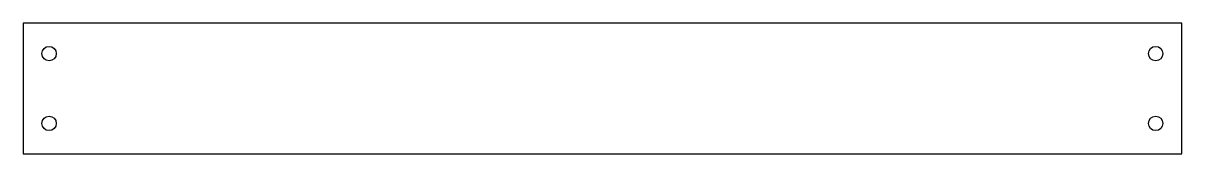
# Model space of a CAD drawing. Header units: inches. Extents: x 0 to 3.33, y 0 to 0.37.
import ezdxf

# ---------------------------------------------------------------- set-up
doc = ezdxf.new("R2010")
doc.units = ezdxf.units.IN
doc.header["$MEASUREMENT"] = 0
doc.layers.add('Default', color=7, linetype='Continuous', true_color=0x000000)
doc.layers.add('Layer 01', color=7, linetype='Continuous', true_color=0xc80000)

msp = doc.modelspace()

# ---------------------------------------------------------------- linework, layer by layer
at = {"layer": 'Default'}
msp.add_lwpolyline([(0, 0), (3.3268, 0), (3.3268, 0.374), (0, 0.374)], close=True, dxfattribs=at)
at = {"layer": 'Layer 01'}
for centre in [(0.0745, 0.287, 0.0876), (3.2517, 0.287, 0.0876), (0.0745, 0.087, 0.0876), (3.2517, 0.087, 0.0876)]:
    msp.add_circle(centre, 0.0206, dxfattribs=at)

doc.saveas('drawing.dxf')
